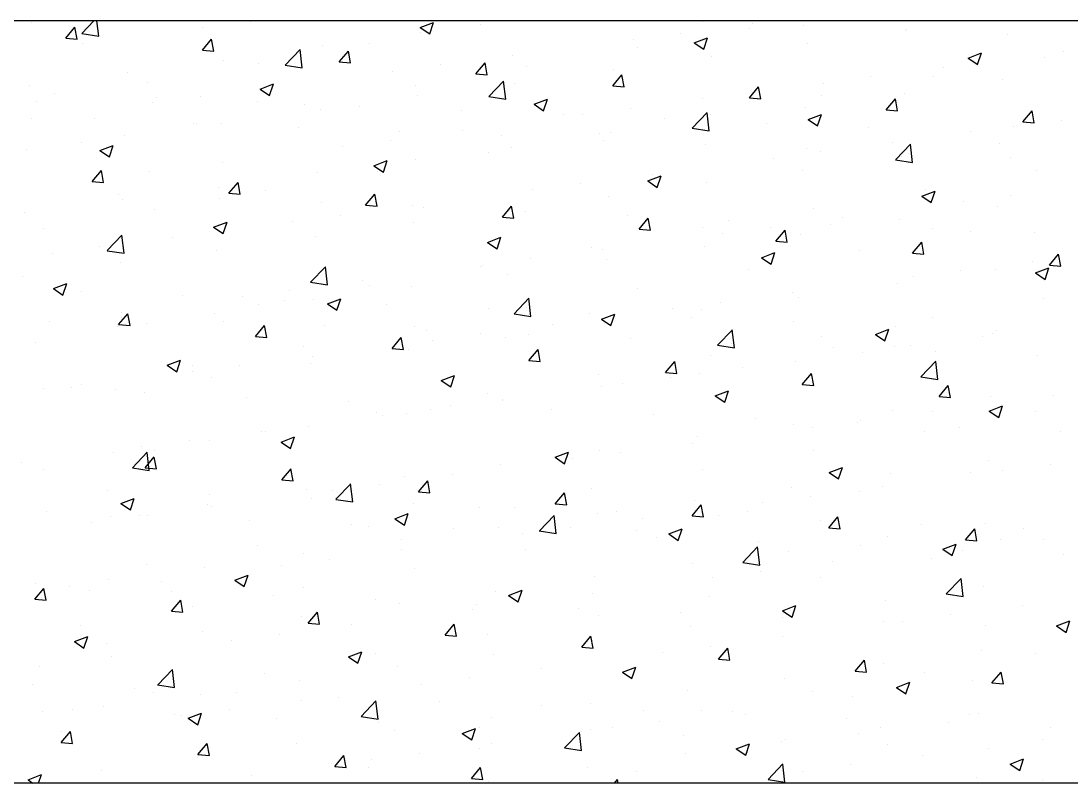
# Model space of a CAD drawing. Header units: millimetres. Extents: x 331487 to 517269, y 198509 to 399936.
# Drawn here: x 425083 to 425634, y 339696 to 340096 of the extents above; entities that cross this region are included whole.
import ezdxf

# ---------------------------------------------------------------- set-up
doc = ezdxf.new("R2010")
doc.units = ezdxf.units.MM
doc.header["$MEASUREMENT"] = 0
doc.layers.add('COLUMN', color=6, linetype='Continuous')

msp = doc.modelspace()

# ---------------------------------------------------------------- linework, layer by layer
at = {"layer": 'COLUMN'}
for p, q in [((448979.83, 340095.96), (420204.35, 340095.96)), ((448984.26, 339695.96), (420604.35, 339695.96))]:
    msp.add_line(p, q, dxfattribs=at)
at = {"layer": 'COLUMN', "color": 2, "linetype": 'Continuous'}
for p, q in [((425088.61, 340095.18), (425088.61, 340095.18)), ((425106.53, 340087), (425111.36, 340092.74)), ((425112.51, 340086.47), (425111.35, 340092.74)), ((425115, 340089.37), (425121.32, 340095.96)), ((425123.87, 340087.96), (425122.94, 340095.96)), ((425203.33, 340095.73), (425203.33, 340095.73)), ((425292.5, 340092.49), (425299.5, 340095.18)), ((425297.47, 340089.14), (425299.5, 340095.18)), ((425324.36, 340093.93), (425324.36, 340093.93)), ((425440.34, 340095.64), (425440.34, 340095.64)), ((425467.02, 340094.47), (425467.02, 340094.47)), ((425493.72, 340093.38), (425493.72, 340093.38)), ((425114.97, 340089.34), (425123.87, 340087.96)), ((425178.3, 340092.43), (425178.3, 340092.43)), ((425292.5, 340092.49), (425297.47, 340089.14)), ((425292.53, 340089.88), (425292.53, 340089.88)), ((425429.15, 340089.48), (425429.15, 340089.48)), ((425436.21, 340084.48), (425443.21, 340087.17)), ((425441.18, 340081.13), (425443.21, 340087.17)), ((425464.96, 340091.99), (425464.96, 340091.99)), ((425547.1, 340091.13), (425547.1, 340091.13)), ((425547.56, 340091.43), (425547.56, 340091.43)), ((425600.49, 340088.87), (425600.49, 340088.87)), ((425106.53, 340087), (425112.51, 340086.48)), ((425115.14, 340084.12), (425115.14, 340084.12)), ((425178.26, 340080.72), (425183.08, 340086.47)), ((425184.24, 340080.2), (425183.08, 340086.46)), ((425241.19, 340082.84), (425241.19, 340082.84)), ((425266.04, 340083.92), (425266.04, 340083.92)), ((425404.12, 340086.18), (425404.12, 340086.18)), ((425406.64, 340081.98), (425406.64, 340081.98)), ((425436.21, 340084.48), (425441.18, 340081.13)), ((425495.62, 340083.93), (425495.62, 340083.93)), ((425178.26, 340080.72), (425184.24, 340080.2)), ((425221.73, 340072.82), (425229.52, 340080.94)), ((425230.59, 340071.41), (425229.49, 340080.91)), ((425249.99, 340074.45), (425254.81, 340080.19)), ((425255.96, 340073.92), (425254.81, 340080.19)), ((425340.96, 340077.87), (425340.96, 340077.87)), ((425445.11, 340077.53), (425445.11, 340077.53)), ((425579.92, 340076.47), (425586.92, 340079.16)), ((425579.92, 340076.47), (425584.9, 340073.12)), ((425584.89, 340073.12), (425586.92, 340079.16)), ((425619.79, 340077.02), (425619.79, 340077.02)), ((425629.93, 340079.94), (425629.93, 340079.94)), ((425189.25, 340075.34), (425189.25, 340075.34)), ((425207.73, 340073.9), (425207.73, 340073.9)), ((425221.7, 340072.79), (425230.59, 340071.41)), ((425249.99, 340074.45), (425255.96, 340073.93)), ((425303.09, 340072.88), (425303.09, 340072.88)), ((425321.71, 340068.17), (425326.53, 340073.92)), ((425327.69, 340067.64), (425326.53, 340073.91)), ((425348.32, 340071.97), (425348.32, 340071.97)), ((425566.78, 340071.62), (425566.78, 340071.62)), ((425138.74, 340068.94), (425138.74, 340068.94)), ((425278.05, 340069.59), (425278.05, 340069.59)), ((425321.71, 340068.17), (425327.69, 340067.65)), ((425393.44, 340061.9), (425398.26, 340067.64)), ((425393.77, 340070.49), (425393.77, 340070.49)), ((425399.41, 340061.37), (425398.26, 340067.64)), ((425528.91, 340066.63), (425528.91, 340066.63)), ((425561.47, 340067), (425561.47, 340067)), ((425597.69, 340065.18), (425597.69, 340065.18)), ((425087.4, 340061.89), (425087.4, 340061.89)), ((425149.41, 340063.89), (425149.41, 340063.89)), ((425208.47, 340060.24), (425215.48, 340062.93)), ((425208.47, 340060.24), (425213.45, 340056.88)), ((425213.45, 340056.88), (425215.47, 340062.92)), ((425214.9, 340061.27), (425214.9, 340061.27)), ((425290.01, 340061.96), (425290.01, 340061.96)), ((425328.45, 340056.27), (425336.24, 340064.39)), ((425337.32, 340054.86), (425336.21, 340064.36)), ((425341.83, 340062.99), (425341.83, 340062.99)), ((425393.44, 340061.9), (425399.42, 340061.38)), ((425465.16, 340055.62), (425469.99, 340061.37)), ((425471.14, 340055.09), (425469.98, 340061.36)), ((425503.87, 340063.34), (425503.87, 340063.34)), ((425100.57, 340058.07), (425100.57, 340058.07)), ((425153.95, 340055.81), (425153.95, 340055.81)), ((425177.03, 340056.29), (425177.03, 340056.29)), ((425291.32, 340056.59), (425291.32, 340056.59)), ((425328.42, 340056.24), (425337.32, 340054.86)), ((425352.19, 340052.23), (425359.19, 340054.92)), ((425357.16, 340048.87), (425359.19, 340054.92)), ((425440.72, 340055.02), (425440.72, 340055.02)), ((425465.16, 340055.62), (425471.14, 340055.1)), ((425503.15, 340056.99), (425503.15, 340056.99)), ((425536.89, 340049.35), (425541.71, 340055.09)), ((425542.87, 340048.82), (425541.71, 340055.09)), ((425546.34, 340058.14), (425546.34, 340058.14)), ((425091.09, 340053.88), (425091.09, 340053.88)), ((425151.99, 340052.99), (425151.99, 340052.99)), ((425207.34, 340053.56), (425207.34, 340053.56)), ((425231.69, 340051.95), (425231.69, 340051.95)), ((425239.97, 340049.55), (425239.97, 340049.55)), ((425260.72, 340051.3), (425260.72, 340051.3)), ((425314.1, 340049.05), (425314.1, 340049.05)), ((425352.19, 340052.23), (425357.16, 340048.87)), ((425402.84, 340050.04), (425402.84, 340050.04)), ((425494.4, 340050.64), (425494.4, 340050.64)), ((425536.89, 340049.35), (425542.87, 340048.82)), ((425608.62, 340043.07), (425613.44, 340048.82)), ((425614.59, 340042.54), (425613.44, 340048.81)), ((425088.84, 340044.68), (425088.84, 340044.68)), ((425121.66, 340044.64), (425121.66, 340044.64)), ((425367.48, 340046.79), (425367.48, 340046.79)), ((425377.81, 340046.74), (425377.81, 340046.74)), ((425420.87, 340044.54), (425420.87, 340044.54)), ((425435.18, 340039.72), (425442.97, 340047.84)), ((425444.04, 340038.31), (425442.93, 340047.8)), ((425443.89, 340044.24), (425443.89, 340044.24)), ((425444.83, 340046.98), (425444.83, 340046.98)), ((425495.9, 340044.22), (425502.9, 340046.91)), ((425495.9, 340044.22), (425500.87, 340040.87)), ((425500.87, 340040.86), (425502.9, 340046.91)), ((425608.62, 340043.07), (425614.59, 340042.55)), ((425628.66, 340043.79), (425628.66, 340043.79)), ((425173.37, 340041.94), (425173.37, 340041.94)), ((425175.04, 340042.38), (425175.04, 340042.38)), ((425188.03, 340042.05), (425188.03, 340042.05)), ((425228.42, 340040.13), (425228.42, 340040.13)), ((425281.8, 340037.87), (425281.8, 340037.87)), ((425314.65, 340038.43), (425314.65, 340038.43)), ((425435.15, 340039.69), (425444.04, 340038.31)), ((425474.25, 340042.28), (425474.25, 340042.28)), ((425527.63, 340040.03), (425527.63, 340040.03)), ((425581.01, 340037.77), (425581.01, 340037.77)), ((425603.63, 340040.49), (425603.63, 340040.49)), ((425137.52, 340035.65), (425137.52, 340035.65)), ((425276.78, 340033.44), (425276.78, 340033.44)), ((425335.19, 340035.62), (425335.19, 340035.62)), ((425386.52, 340036.97), (425386.52, 340036.97)), ((425388.57, 340033.36), (425388.57, 340033.36)), ((425392.55, 340037.2), (425392.55, 340037.2)), ((425540.47, 340032.18), (425540.47, 340032.18)), ((425086.18, 340028.61), (425086.18, 340028.61)), ((425115.05, 340031.93), (425115.05, 340031.93)), ((425124.45, 340027.99), (425131.45, 340030.67)), ((425124.45, 340027.99), (425129.43, 340024.63)), ((425129.42, 340024.63), (425131.45, 340030.67)), ((425251.75, 340030.15), (425251.75, 340030.15)), ((425328.2, 340026.96), (425328.2, 340026.96)), ((425340.61, 340029.7), (425340.61, 340029.7)), ((425441.95, 340031.1), (425441.95, 340031.1)), ((425495.33, 340028.85), (425495.33, 340028.85)), ((425502.6, 340027.19), (425502.6, 340027.19)), ((425541.9, 340023.17), (425549.69, 340031.28)), ((425548.71, 340026.59), (425548.71, 340026.59)), ((425550.76, 340021.76), (425549.66, 340031.25)), ((425596.47, 340031.89), (425596.47, 340031.89)), ((425188.59, 340021.83), (425188.59, 340021.83)), ((425268.17, 340019.98), (425275.17, 340022.66)), ((425273.14, 340016.62), (425275.16, 340022.66)), ((425290.1, 340023.3), (425290.1, 340023.3)), ((425477.56, 340023.9), (425477.56, 340023.9)), ((425541.87, 340023.13), (425550.76, 340021.75)), ((425545.13, 340024.85), (425545.13, 340024.85)), ((425602.1, 340024.34), (425602.1, 340024.34)), ((425120.41, 340011.78), (425125.23, 340017.53)), ((425126.38, 340011.25), (425125.23, 340017.52)), ((425150.72, 340016.85), (425150.72, 340016.85)), ((425238.76, 340016.26), (425238.76, 340016.26)), ((425268.17, 340019.98), (425273.14, 340016.62)), ((425269.88, 340016.95), (425269.88, 340016.95)), ((425414.41, 340015.58), (425414.41, 340015.58)), ((425493.19, 340017.35), (425493.19, 340017.35)), ((425615.66, 340017.35), (425615.66, 340017.35)), ((425120.41, 340011.78), (425126.39, 340011.26)), ((425125.69, 340013.55), (425125.69, 340013.55)), ((425192.14, 340005.5), (425196.96, 340011.25)), ((425198.11, 340004.98), (425196.95, 340011.24)), ((425376.54, 340010.6), (425376.54, 340010.6)), ((425411.88, 340011.97), (425418.88, 340014.66)), ((425411.88, 340011.97), (425416.85, 340008.61)), ((425416.85, 340008.61), (425418.88, 340014.65)), ((425442.68, 340010.95), (425442.68, 340010.95)), ((425134.06, 340004.98), (425134.06, 340004.98)), ((425186.82, 340008.76), (425186.82, 340008.76)), ((425192.14, 340005.5), (425198.11, 340004.98)), ((425211.56, 340006.94), (425211.56, 340006.94)), ((425263.86, 339999.23), (425268.68, 340004.97)), ((425269.84, 339998.7), (425268.68, 340004.97)), ((425351.5, 340007.3), (425351.5, 340007.3)), ((425555.59, 340003.96), (425562.59, 340006.65)), ((425557.34, 340007.34), (425557.34, 340007.34)), ((425560.56, 340000.6), (425562.59, 340006.65)), ((425136.31, 340002.36), (425136.31, 340002.36)), ((425187.44, 340002.73), (425187.44, 340002.73)), ((425240.82, 340000.47), (425240.82, 340000.47)), ((425263.86, 339999.23), (425269.84, 339998.71)), ((425391.33, 340003.91), (425391.33, 340003.91)), ((425555.59, 340003.96), (425560.57, 340000.6)), ((425577.32, 340001.05), (425577.32, 340001.05)), ((425602.35, 340004.35), (425602.35, 340004.35)), ((425084.96, 339995.32), (425084.96, 339995.32)), ((425153.24, 339996.93), (425153.24, 339996.93)), ((425250.47, 339994), (425250.47, 339994)), ((425288.35, 339998.99), (425288.35, 339998.99)), ((425294.21, 339998.22), (425294.21, 339998.22)), ((425335.59, 339992.95), (425340.41, 339998.7)), ((425339.39, 339996.41), (425339.39, 339996.41)), ((425341.56, 339992.43), (425340.41, 339998.69)), ((425347.59, 339995.96), (425347.59, 339995.96)), ((425400.97, 339993.71), (425400.97, 339993.71)), ((425499.02, 339997.33), (425499.02, 339997.33)), ((425595.25, 339998.6), (425595.25, 339998.6)), ((425184.14, 339987.72), (425191.14, 339990.41)), ((425189.11, 339984.37), (425191.14, 339990.41)), ((425225.44, 339990.71), (425225.44, 339990.71)), ((425288.88, 339990.01), (425288.88, 339990.01)), ((425335.59, 339992.95), (425341.56, 339992.43)), ((425407.31, 339986.68), (425412.13, 339992.42)), ((425413.29, 339986.15), (425412.13, 339992.42)), ((425454.35, 339991.45), (425454.35, 339991.45)), ((425507.73, 339989.2), (425507.73, 339989.2)), ((425514.17, 339992.74), (425514.17, 339992.74)), ((425543.91, 339991.56), (425543.91, 339991.56)), ((425094.92, 339986.92), (425094.92, 339986.92)), ((425128.26, 339975.41), (425136.05, 339983.53)), ((425137.13, 339974), (425136.02, 339983.5)), ((425184.14, 339987.72), (425189.12, 339984.37)), ((425237.54, 339982.97), (425237.54, 339982.97)), ((425407.31, 339986.68), (425413.29, 339986.16)), ((425440.71, 339987.32), (425440.71, 339987.32)), ((425451.26, 339984.46), (425451.26, 339984.46)), ((425476.29, 339987.75), (425476.29, 339987.75)), ((425479.04, 339980.4), (425483.86, 339986.15)), ((425485.01, 339979.88), (425483.86, 339986.14)), ((425491.97, 339984.06), (425491.97, 339984.06)), ((425561.12, 339986.94), (425561.12, 339986.94)), ((425581.3, 339985.38), (425581.3, 339985.38)), ((425614.5, 339984.68), (425614.5, 339984.68)), ((425124.41, 339977.4), (425124.41, 339977.4)), ((425162.29, 339982.39), (425162.29, 339982.39)), ((425327.86, 339979.71), (425334.86, 339982.4)), ((425327.86, 339979.71), (425332.83, 339976.36)), ((425332.83, 339976.36), (425334.85, 339982.4)), ((425382.39, 339977.31), (425382.39, 339977.31)), ((425441.46, 339977.66), (425441.46, 339977.66)), ((425479.04, 339980.4), (425485.02, 339979.88)), ((425550.77, 339974.13), (425555.59, 339979.87)), ((425556.74, 339973.6), (425555.58, 339979.87)), ((425099.38, 339974.11), (425099.38, 339974.11)), ((425128.23, 339975.38), (425137.13, 339974)), ((425185.6, 339975.47), (425185.6, 339975.47)), ((425388.1, 339976.14), (425388.1, 339976.14)), ((425471.57, 339971.71), (425478.57, 339974.39)), ((425471.57, 339971.71), (425476.54, 339968.35)), ((425476.54, 339968.35), (425478.57, 339974.39)), ((425522.99, 339975.37), (425522.99, 339975.37)), ((425550.77, 339974.13), (425556.74, 339973.61)), ((425622.49, 339967.85), (425627.31, 339973.6)), ((425628.47, 339967.32), (425627.31, 339973.59)), ((425135.09, 339969.07), (425135.09, 339969.07)), ((425234.99, 339958.86), (425242.78, 339966.98)), ((425243.85, 339957.45), (425242.74, 339966.94)), ((425324.07, 339967.3), (425324.07, 339967.3)), ((425325.2, 339967.86), (425325.2, 339967.86)), ((425350.23, 339971.16), (425350.23, 339971.16)), ((425390.12, 339970.62), (425390.12, 339970.62)), ((425613.92, 339969.89), (425613.92, 339969.89)), ((425615.28, 339963.7), (425622.28, 339966.38)), ((425620.25, 339960.34), (425622.28, 339966.38)), ((425622.49, 339967.85), (425628.47, 339967.33)), ((425083.75, 339962.03), (425083.75, 339962.03)), ((425338.18, 339963.12), (425338.18, 339963.12)), ((425464.67, 339965.36), (425464.67, 339965.36)), ((425551.01, 339961.61), (425551.01, 339961.61)), ((425576.05, 339964.91), (425576.05, 339964.91)), ((425594.04, 339965.31), (425594.04, 339965.31)), ((425615.28, 339963.7), (425620.26, 339960.34)), ((425100.12, 339955.47), (425107.12, 339958.16)), ((425100.12, 339955.47), (425105.1, 339952.12)), ((425105.09, 339952.11), (425107.12, 339958.16)), ((425234.96, 339958.83), (425243.85, 339957.45)), ((425262.04, 339959.55), (425262.04, 339959.55)), ((425265.75, 339957.29), (425265.75, 339957.29)), ((425287.67, 339956.72), (425287.67, 339956.72)), ((425406.35, 339955.35), (425406.35, 339955.35)), ((425542.69, 339958.27), (425542.69, 339958.27)), ((425114.59, 339953.88), (425114.59, 339953.88)), ((425167.97, 339951.63), (425167.97, 339951.63)), ((425199.13, 339951.26), (425199.13, 339951.26)), ((425224.17, 339954.56), (425224.17, 339954.56)), ((425236.32, 339949.68), (425236.32, 339949.68)), ((425243.83, 339947.46), (425250.84, 339950.15)), ((425248.8, 339944.11), (425250.83, 339950.15)), ((425341.71, 339942.31), (425349.5, 339950.42)), ((425350.57, 339940.9), (425349.47, 339950.39)), ((425487.86, 339953.3), (425487.86, 339953.3)), ((425490.76, 339950.77), (425490.76, 339950.77)), ((425619.5, 339950.39), (425619.5, 339950.39)), ((425207.43, 339947.28), (425207.43, 339947.28)), ((425221.35, 339949.37), (425221.35, 339949.37)), ((425243.83, 339947.46), (425248.81, 339944.11)), ((425274.73, 339947.12), (425274.73, 339947.12)), ((425328.11, 339944.86), (425328.11, 339944.86)), ((425348.03, 339945.34), (425348.03, 339945.34)), ((425424.95, 339945.02), (425424.95, 339945.02)), ((425440.25, 339944.37), (425440.25, 339944.37)), ((425449.98, 339948.31), (425449.98, 339948.31)), ((425134.28, 339936.56), (425139.11, 339942.31)), ((425135.67, 339940.45), (425135.67, 339940.45)), ((425135.98, 339942.95), (425135.98, 339942.95)), ((425140.26, 339936.03), (425139.1, 339942.3)), ((425184.39, 339942.18), (425184.39, 339942.18)), ((425341.68, 339942.27), (425350.57, 339940.89)), ((425381.5, 339942.61), (425381.5, 339942.61)), ((425387.55, 339939.45), (425394.55, 339942.14)), ((425387.55, 339939.45), (425392.52, 339936.1)), ((425392.52, 339936.1), (425394.55, 339942.14)), ((425434.88, 339940.35), (425434.88, 339940.35)), ((425561.18, 339940.38), (425561.18, 339940.38)), ((425098.11, 339937.96), (425098.11, 339937.96)), ((425133.87, 339935.78), (425133.87, 339935.78)), ((425134.28, 339936.56), (425140.26, 339936.04)), ((425149.11, 339937.26), (425149.11, 339937.26)), ((425189.05, 339938.2), (425189.05, 339938.2)), ((425206.01, 339930.29), (425210.83, 339936.03)), ((425211.99, 339929.76), (425210.83, 339936.03)), ((425242.44, 339935.94), (425242.44, 339935.94)), ((425289.71, 339935.33), (425289.71, 339935.33)), ((425295.82, 339933.69), (425295.82, 339933.69)), ((425361.8, 339936.7), (425361.8, 339936.7)), ((425388.9, 339937.33), (425388.9, 339937.33)), ((425448.44, 339925.75), (425456.22, 339933.87)), ((425457.3, 339924.34), (425456.19, 339933.84)), ((425488.26, 339938.1), (425488.26, 339938.1)), ((425531.26, 339931.44), (425538.26, 339934.13)), ((425536.23, 339928.09), (425538.26, 339934.13)), ((425541.64, 339935.84), (425541.64, 339935.84)), ((425595.03, 339933.58), (425595.03, 339933.58)), ((425206.01, 339930.29), (425211.99, 339929.76)), ((425277.74, 339924.01), (425282.56, 339929.76)), ((425283.71, 339923.48), (425282.56, 339929.75)), ((425298.89, 339928.42), (425298.89, 339928.42)), ((425323.92, 339931.72), (425323.92, 339931.72)), ((425336.96, 339929.83), (425336.96, 339929.83)), ((425349.2, 339931.43), (425349.2, 339931.43)), ((425402.58, 339929.17), (425402.58, 339929.17)), ((425502.86, 339930.37), (425502.86, 339930.37)), ((425531.26, 339931.44), (425536.23, 339928.09)), ((425587.61, 339930.45), (425587.61, 339930.45)), ((425592.82, 339932.02), (425592.82, 339932.02)), ((425090.79, 339927.25), (425090.79, 339927.25)), ((425231.39, 339925.32), (425231.39, 339925.32)), ((425277.74, 339924.01), (425283.71, 339923.49)), ((425286.45, 339923.43), (425286.45, 339923.43)), ((425349.46, 339917.73), (425354.28, 339923.48)), ((425355.44, 339917.21), (425354.28, 339923.47)), ((425448.4, 339925.72), (425457.3, 339924.34)), ((425455.96, 339926.92), (425455.96, 339926.92)), ((425509.35, 339924.66), (425509.35, 339924.66)), ((425524.71, 339922.17), (425524.71, 339922.17)), ((425541.48, 339924.98), (425541.48, 339924.98)), ((425549.74, 339925.47), (425549.74, 339925.47)), ((425562.73, 339922.41), (425562.73, 339922.41)), ((425159.81, 339915.21), (425166.81, 339917.9)), ((425164.78, 339911.85), (425166.81, 339917.89)), ((425235.73, 339920.1), (425235.73, 339920.1)), ((425349.46, 339917.73), (425355.44, 339917.21)), ((425421.19, 339911.46), (425426.01, 339917.2)), ((425427.16, 339910.93), (425426.01, 339917.2)), ((425444.54, 339920.35), (425444.54, 339920.35)), ((425489.54, 339917.48), (425489.54, 339917.48)), ((425555.16, 339909.2), (425562.95, 339917.32)), ((425564.02, 339907.79), (425562.92, 339917.29)), ((425616.11, 339920.15), (425616.11, 339920.15)), ((425159.81, 339915.21), (425164.79, 339911.85)), ((425172.83, 339911.82), (425172.83, 339911.82)), ((425173.07, 339915.31), (425173.07, 339915.31)), ((425197.86, 339915.12), (425197.86, 339915.12)), ((425235.11, 339916.39), (425235.11, 339916.39)), ((425421.19, 339911.46), (425427.17, 339910.94)), ((425439.03, 339911.08), (425439.03, 339911.08)), ((425461.55, 339913.86), (425461.55, 339913.86)), ((425492.91, 339905.18), (425497.74, 339910.93)), ((425498.89, 339904.66), (425497.73, 339910.92)), ((425183.17, 339908.89), (425183.17, 339908.89)), ((425303.52, 339907.2), (425310.53, 339909.89)), ((425303.52, 339907.2), (425308.5, 339903.84)), ((425308.5, 339903.84), (425310.52, 339909.89)), ((425386.22, 339910.34), (425386.22, 339910.34)), ((425398.64, 339905.57), (425398.64, 339905.57)), ((425423.68, 339908.87), (425423.68, 339908.87)), ((425555.13, 339909.17), (425564.02, 339907.79)), ((425094.69, 339903.05), (425094.69, 339903.05)), ((425109.67, 339903.51), (425109.67, 339903.51)), ((425114.76, 339905.3), (425114.76, 339905.3)), ((425132.66, 339902.49), (425132.66, 339902.49)), ((425148.07, 339900.8), (425148.07, 339900.8)), ((425327.9, 339900.33), (425327.9, 339900.33)), ((425387.69, 339904.04), (425387.69, 339904.04)), ((425447.24, 339899.19), (425454.24, 339901.88)), ((425452.21, 339895.83), (425454.24, 339901.88)), ((425492.91, 339905.18), (425498.89, 339904.66)), ((425564.64, 339898.91), (425569.46, 339904.65)), ((425570.62, 339898.38), (425569.46, 339904.65)), ((425201.46, 339898.54), (425201.46, 339898.54)), ((425254.84, 339896.29), (425254.84, 339896.29)), ((425335.49, 339897.26), (425335.49, 339897.26)), ((425335.75, 339896.54), (425335.75, 339896.54)), ((425447.24, 339899.19), (425452.21, 339895.84)), ((425564.64, 339898.91), (425570.62, 339898.39)), ((425591.61, 339898.73), (425591.61, 339898.73)), ((425624.46, 339899.33), (425624.46, 339899.33)), ((425269.58, 339890.32), (425269.58, 339890.32)), ((425272.58, 339888.98), (425272.58, 339888.98)), ((425285.24, 339890.14), (425285.24, 339890.14)), ((425297.62, 339892.27), (425297.62, 339892.27)), ((425308.22, 339894.03), (425308.22, 339894.03)), ((425361.6, 339891.78), (425361.6, 339891.78)), ((425414.98, 339889.52), (425414.98, 339889.52)), ((425540.26, 339891.69), (425540.26, 339891.69)), ((425561.31, 339891.01), (425561.31, 339891.01)), ((425590.95, 339891.18), (425597.95, 339893.87)), ((425590.95, 339891.18), (425595.92, 339887.83)), ((425595.92, 339887.83), (425597.95, 339893.87)), ((425615.37, 339890.72), (425615.37, 339890.72)), ((425468.37, 339887.26), (425468.37, 339887.26)), ((425488.32, 339884.19), (425488.32, 339884.19)), ((425521.75, 339885.01), (425521.75, 339885.01)), ((425523.43, 339886.03), (425523.43, 339886.03)), ((425209.43, 339880.66), (425209.43, 339880.66)), ((425211.26, 339880.31), (425211.26, 339880.31)), ((425233.89, 339883.1), (425233.89, 339883.1)), ((425498.4, 339882.73), (425498.4, 339882.73)), ((425557.05, 339880.71), (425557.05, 339880.71)), ((425575.13, 339882.75), (425575.13, 339882.75)), ((425628.51, 339880.5), (425628.51, 339880.5)), ((425146.52, 339872.38), (425146.52, 339872.38)), ((425171.55, 339875.68), (425171.55, 339875.68)), ((425181.95, 339875.6), (425181.95, 339875.6)), ((425219.5, 339874.95), (425226.5, 339877.63)), ((425219.5, 339874.95), (425224.48, 339871.59)), ((425224.47, 339871.59), (425226.5, 339877.63)), ((425435.24, 339874.42), (425435.24, 339874.42)), ((425437.81, 339877.79), (425437.81, 339877.79)), ((425131.44, 339869.2), (425131.44, 339869.2)), ((425141.52, 339861.45), (425149.31, 339869.56)), ((425148.16, 339861.34), (425152.98, 339867.09)), ((425150.38, 339860.04), (425149.28, 339869.53)), ((425152.95, 339870.3), (425152.95, 339870.3)), ((425154.13, 339860.81), (425152.98, 339867.08)), ((425363.22, 339866.94), (425370.22, 339869.63)), ((425363.22, 339866.94), (425368.19, 339863.58)), ((425368.19, 339863.58), (425370.21, 339869.62)), ((425386.47, 339870.75), (425386.47, 339870.75)), ((425397.37, 339869.43), (425397.37, 339869.43)), ((425498.73, 339870.7), (425498.73, 339870.7)), ((425083.36, 339864.07), (425083.36, 339864.07)), ((425141.49, 339861.41), (425150.38, 339860.03)), ((425148.16, 339861.34), (425154.14, 339860.82)), ((425334.53, 339863.25), (425334.53, 339863.25)), ((425372.34, 339866.13), (425372.34, 339866.13)), ((425506.93, 339858.93), (425513.93, 339861.62)), ((425511.9, 339855.57), (425513.93, 339861.62)), ((425590.39, 339865.44), (425590.39, 339865.44)), ((425623.19, 339863.18), (425623.19, 339863.18)), ((425094.63, 339860.29), (425094.63, 339860.29)), ((425219.89, 339855.07), (425224.71, 339860.81)), ((425225.86, 339854.54), (425224.7, 339860.81)), ((425284.02, 339856.85), (425284.02, 339856.85)), ((425309.18, 339857.82), (425309.18, 339857.82)), ((425440.41, 339860.69), (425440.41, 339860.69)), ((425506.93, 339858.93), (425511.9, 339855.57)), ((425539.05, 339858.4), (425539.05, 339858.4)), ((425581.01, 339858.75), (425581.01, 339858.75)), ((425598.15, 339859.88), (425598.15, 339859.88)), ((425219.89, 339855.07), (425225.86, 339854.54)), ((425248.24, 339844.89), (425256.03, 339853.01)), ((425257.11, 339843.48), (425256, 339852.98)), ((425271.31, 339852.83), (425271.31, 339852.83)), ((425291.61, 339848.79), (425296.43, 339854.54)), ((425297.59, 339848.26), (425296.43, 339854.53)), ((425382.09, 339850.68), (425382.09, 339850.68)), ((425487.11, 339850.9), (425487.11, 339850.9)), ((425535, 339851.57), (425535, 339851.57)), ((425128.6, 339849.7), (425128.6, 339849.7)), ((425135.48, 339842.69), (425142.48, 339845.38)), ((425140.45, 339839.34), (425142.48, 339845.38)), ((425181.98, 339847.44), (425181.98, 339847.44)), ((425232.68, 339849.81), (425232.68, 339849.81)), ((425235.36, 339845.19), (425235.36, 339845.19)), ((425246.27, 339849.54), (425246.27, 339849.54)), ((425248.21, 339844.86), (425257.11, 339843.48)), ((425291.61, 339848.79), (425297.59, 339848.27)), ((425363.34, 339842.52), (425368.16, 339848.26)), ((425369.31, 339841.99), (425368.16, 339848.26)), ((425497.13, 339846.58), (425497.13, 339846.58)), ((425522.69, 339848.74), (425522.69, 339848.74)), ((425135.48, 339842.69), (425140.45, 339839.34)), ((425180.74, 339842.31), (425180.74, 339842.31)), ((425183.12, 339841.22), (425183.12, 339841.22)), ((425288.75, 339842.93), (425288.75, 339842.93)), ((425323.77, 339840.67), (425323.77, 339840.67)), ((425342.13, 339840.68), (425342.13, 339840.68)), ((425363.34, 339842.52), (425369.31, 339841.99)), ((425435.06, 339836.24), (425439.88, 339841.99)), ((425436.6, 339844.5), (425436.6, 339844.5)), ((425441.04, 339835.71), (425439.88, 339841.98)), ((425472.09, 339843.29), (425472.09, 339843.29)), ((425096.3, 339838.52), (425096.3, 339838.52)), ((425130.23, 339835.91), (425130.23, 339835.91)), ((425145.25, 339836.24), (425145.25, 339836.24)), ((425149.68, 339836.27), (425149.68, 339836.27)), ((425203.07, 339834.01), (425203.07, 339834.01)), ((425279.19, 339834.68), (425286.19, 339837.37)), ((425279.19, 339834.68), (425284.17, 339831.33)), ((425284.16, 339831.33), (425286.19, 339837.37)), ((425354.97, 339828.34), (425362.76, 339836.46)), ((425363.83, 339826.93), (425362.73, 339836.43)), ((425385.25, 339837.46), (425385.25, 339837.46)), ((425395.51, 339838.42), (425395.51, 339838.42)), ((425408.94, 339834.97), (425408.94, 339834.97)), ((425435.06, 339836.24), (425441.04, 339835.72)), ((425448.89, 339836.17), (425448.89, 339836.17)), ((425464.37, 339838.73), (425464.37, 339838.73)), ((425502.28, 339833.91), (425502.28, 339833.91)), ((425506.79, 339829.97), (425511.61, 339835.71)), ((425512.76, 339829.44), (425511.61, 339835.7)), ((425120.21, 339832.94), (425120.21, 339832.94)), ((425256.45, 339831.75), (425256.45, 339831.75)), ((425265.45, 339830.66), (425265.45, 339830.66)), ((425309.83, 339829.5), (425309.83, 339829.5)), ((425333.31, 339829.96), (425333.31, 339829.96)), ((425354.94, 339828.31), (425363.83, 339826.93)), ((425371.06, 339829.99), (425371.06, 339829.99)), ((425406.05, 339828.72), (425406.05, 339828.72)), ((425422.91, 339826.68), (425429.91, 339829.36)), ((425427.88, 339823.32), (425429.9, 339829.36)), ((425506.79, 339829.97), (425512.77, 339829.44)), ((425555.66, 339831.65), (425555.66, 339831.65)), ((425578.52, 339823.69), (425583.34, 339829.44)), ((425584.49, 339823.16), (425583.33, 339829.43)), ((425589.17, 339832.15), (425589.17, 339832.15)), ((425609.04, 339829.4), (425609.04, 339829.4)), ((425282.8, 339823.56), (425282.8, 339823.56)), ((425346.03, 339826.69), (425346.03, 339826.69)), ((425363.21, 339827.24), (425363.21, 339827.24)), ((425416.6, 339824.99), (425416.6, 339824.99)), ((425422.91, 339826.68), (425427.88, 339823.32)), ((425537.83, 339825.11), (425537.83, 339825.11)), ((425578.52, 339823.69), (425584.49, 339823.17)), ((425596.88, 339823.74), (425596.88, 339823.74)), ((425619.2, 339823.76), (425619.2, 339823.76)), ((425207.14, 339820.65), (425207.14, 339820.65)), ((425282.88, 339818.38), (425282.88, 339818.38)), ((425347.73, 339818.71), (425347.73, 339818.71)), ((425461.69, 339811.79), (425469.48, 339819.91)), ((425470.56, 339810.38), (425469.45, 339819.88)), ((425469.98, 339822.73), (425469.98, 339822.73)), ((425485.89, 339817.61), (425485.89, 339817.61)), ((425523.36, 339820.48), (425523.36, 339820.48)), ((425566.62, 339818.67), (425573.62, 339821.35)), ((425566.62, 339818.67), (425571.59, 339815.31)), ((425571.59, 339815.31), (425573.62, 339821.35)), ((425571.85, 339820.44), (425571.85, 339820.44)), ((425576.74, 339818.22), (425576.74, 339818.22)), ((425231.46, 339816.52), (425231.46, 339816.52)), ((425245, 339813.39), (425245, 339813.39)), ((425461.66, 339811.76), (425470.56, 339810.38)), ((425508.69, 339812.13), (425508.69, 339812.13)), ((425560.88, 339813.75), (425560.88, 339813.75)), ((425630.12, 339815.97), (425630.12, 339815.97)), ((425148.82, 339810.64), (425148.82, 339810.64)), ((425179.52, 339809.02), (425179.52, 339809.02)), ((425219.97, 339810.1), (425219.97, 339810.1)), ((425289.42, 339808.7), (425289.42, 339808.7)), ((425435.38, 339811.21), (425435.38, 339811.21)), ((425470.82, 339807.14), (425470.82, 339807.14)), ((425129.01, 339802.62), (425129.01, 339802.62)), ((425156.81, 339801.78), (425156.81, 339801.78)), ((425195.17, 339802.43), (425202.17, 339805.12)), ((425195.17, 339802.43), (425200.15, 339799.08)), ((425200.14, 339799.08), (425202.17, 339805.12)), ((425384.04, 339804.17), (425384.04, 339804.17)), ((425445.79, 339803.85), (425445.79, 339803.85)), ((425502.56, 339803.74), (425502.56, 339803.74)), ((425568.42, 339795.24), (425576.21, 339803.36)), ((425577.28, 339793.83), (425576.17, 339803.32)), ((425090.31, 339792.4), (425095.13, 339798.14)), ((425090.5, 339800.63), (425090.5, 339800.63)), ((425096.28, 339791.87), (425095.13, 339798.14)), ((425108.7, 339798.87), (425108.7, 339798.87)), ((425118.94, 339796.8), (425118.94, 339796.8)), ((425162.09, 339796.61), (425162.09, 339796.61)), ((425231.1, 339798.69), (425231.1, 339798.69)), ((425332.1, 339796.67), (425332.1, 339796.67)), ((425338.88, 339794.42), (425345.89, 339797.11)), ((425343.85, 339791.07), (425345.88, 339797.11)), ((425382.63, 339795.53), (425382.63, 339795.53)), ((425587.96, 339798.86), (425587.96, 339798.86)), ((425090.31, 339792.4), (425096.29, 339791.87)), ((425093.91, 339793.5), (425093.91, 339793.5)), ((425162.03, 339786.12), (425166.86, 339791.87)), ((425168.01, 339785.59), (425166.85, 339791.86)), ((425215.47, 339794.36), (425215.47, 339794.36)), ((425268.85, 339792.1), (425268.85, 339792.1)), ((425281.59, 339790.27), (425281.59, 339790.27)), ((425322.23, 339789.85), (425322.23, 339789.85)), ((425338.88, 339794.42), (425343.86, 339791.07)), ((425344.76, 339790.55), (425344.76, 339790.55)), ((425444.24, 339793.73), (425444.24, 339793.73)), ((425536.61, 339791.82), (425536.61, 339791.82)), ((425568.39, 339795.21), (425577.28, 339793.83)), ((425162.03, 339786.12), (425168.01, 339785.6)), ((425172.78, 339788.68), (425172.78, 339788.68)), ((425233.76, 339779.85), (425238.58, 339785.59)), ((425239.74, 339779.32), (425238.58, 339785.59)), ((425319.72, 339787.25), (425319.72, 339787.25)), ((425375.62, 339787.59), (425375.62, 339787.59)), ((425429, 339785.33), (425429, 339785.33)), ((425482.6, 339786.41), (425489.6, 339789.1)), ((425482.6, 339786.41), (425487.57, 339783.06)), ((425484.68, 339784.33), (425484.68, 339784.33)), ((425487.57, 339783.06), (425489.6, 339789.1)), ((425570.57, 339784.3), (425570.57, 339784.3)), ((425608.45, 339789.28), (425608.45, 339789.28)), ((425230.24, 339783.23), (425230.24, 339783.23)), ((425233.76, 339779.85), (425239.74, 339779.32)), ((425256.57, 339778.94), (425256.57, 339778.94)), ((425305.49, 339773.57), (425310.31, 339779.32)), ((425311.46, 339773.04), (425310.31, 339779.31)), ((425385.93, 339783.72), (425385.93, 339783.72)), ((425482.38, 339783.08), (425482.38, 339783.08)), ((425535.76, 339780.82), (425535.76, 339780.82)), ((425545.54, 339781), (425545.54, 339781)), ((425626.31, 339778.41), (425633.31, 339781.09)), ((425631.28, 339775.05), (425633.31, 339781.09)), ((425114.46, 339778.67), (425114.46, 339778.67)), ((425178.31, 339775.73), (425178.31, 339775.73)), ((425218.69, 339773.95), (425218.69, 339773.95)), ((425305.49, 339773.57), (425311.46, 339773.05)), ((425327.61, 339773.7), (425327.61, 339773.7)), ((425434.17, 339777.92), (425434.17, 339777.92)), ((425589.14, 339778.57), (425589.14, 339778.57)), ((425626.31, 339778.41), (425631.28, 339775.05)), ((425111.15, 339770.18), (425118.15, 339772.87)), ((425111.15, 339770.18), (425116.12, 339766.82)), ((425116.12, 339766.82), (425118.15, 339772.86)), ((425127.8, 339769.33), (425127.8, 339769.33)), ((425193.66, 339770.65), (425193.66, 339770.65)), ((425377.21, 339767.3), (425382.03, 339773.04)), ((425383.19, 339766.77), (425382.03, 339773.04)), ((425382.82, 339770.88), (425382.82, 339770.88)), ((425444.51, 339767.7), (425444.51, 339767.7)), ((425482.39, 339772.69), (425482.39, 339772.69)), ((425130.51, 339762.34), (425130.51, 339762.34)), ((425254.86, 339762.17), (425261.86, 339764.86)), ((425259.83, 339758.81), (425261.86, 339764.86)), ((425269.29, 339763.69), (425269.29, 339763.69)), ((425330.88, 339763.38), (425330.88, 339763.38)), ((425377.21, 339767.3), (425383.19, 339766.77)), ((425419.48, 339764.41), (425419.48, 339764.41)), ((425448.94, 339761.02), (425453.76, 339766.77)), ((425454.91, 339760.49), (425453.76, 339766.76)), ((425586.74, 339765.57), (425586.74, 339765.57)), ((425615.07, 339764.09), (425615.07, 339764.09)), ((425092.63, 339757.35), (425092.63, 339757.35)), ((425254.86, 339762.17), (425259.84, 339758.81)), ((425280.37, 339756.98), (425280.37, 339756.98)), ((425398.57, 339754.16), (425405.58, 339756.85)), ((425403.55, 339750.8), (425405.57, 339756.85)), ((425448.94, 339761.02), (425454.92, 339760.5)), ((425520.66, 339754.75), (425525.49, 339760.49)), ((425526.64, 339754.22), (425525.48, 339760.49)), ((425535.4, 339758.53), (425535.4, 339758.53)), ((425154.78, 339747.48), (425162.57, 339755.6)), ((425163.64, 339746.07), (425162.54, 339755.57)), ((425210.97, 339753.68), (425210.97, 339753.68)), ((425356.32, 339756.09), (425356.32, 339756.09)), ((425398.57, 339754.16), (425403.55, 339750.81)), ((425520.66, 339754.75), (425526.64, 339754.22)), ((425556.75, 339754.08), (425556.75, 339754.08)), ((425592.39, 339748.47), (425597.21, 339754.22)), ((425598.37, 339747.94), (425597.21, 339754.21)), ((425089.23, 339747.77), (425089.23, 339747.77)), ((425154.75, 339747.45), (425163.64, 339746.07)), ((425229.03, 339749.94), (425229.03, 339749.94)), ((425293.42, 339747.81), (425293.42, 339747.81)), ((425318.45, 339751.11), (425318.45, 339751.11)), ((425483.46, 339751.04), (425483.46, 339751.04)), ((425542.29, 339746.15), (425549.29, 339748.84)), ((425542.29, 339746.15), (425547.26, 339742.8)), ((425547.26, 339742.8), (425549.29, 339748.84)), ((425582.14, 339749.84), (425582.14, 339749.84)), ((425592.39, 339748.47), (425598.37, 339747.95)), ((425142.61, 339745.51), (425142.61, 339745.51)), ((425152.65, 339743.67), (425152.65, 339743.67)), ((425177.09, 339742.44), (425177.09, 339742.44)), ((425196, 339743.26), (425196, 339743.26)), ((425249.38, 339741), (425249.38, 339741)), ((425432.95, 339744.63), (425432.95, 339744.63)), ((425498.43, 339744.07), (425498.43, 339744.07)), ((425519.23, 339741.56), (425519.23, 339741.56)), ((425544.27, 339744.86), (425544.27, 339744.86)), ((425126.58, 339736.04), (425126.58, 339736.04)), ((425230.26, 339739.5), (425230.26, 339739.5)), ((425261.5, 339730.93), (425269.29, 339739.05)), ((425270.37, 339729.52), (425269.26, 339739.02)), ((425302.76, 339738.75), (425302.76, 339738.75)), ((425356.14, 339736.49), (425356.14, 339736.49)), ((425381.61, 339737.59), (425381.61, 339737.59)), ((425094.33, 339733.66), (425094.33, 339733.66)), ((425110.32, 339734.34), (425110.32, 339734.34)), ((425163.7, 339732.08), (425163.7, 339732.08)), ((425167.35, 339731.21), (425167.35, 339731.21)), ((425170.84, 339729.92), (425177.84, 339732.6)), ((425170.84, 339729.92), (425175.81, 339726.56)), ((425175.81, 339726.56), (425177.84, 339732.6)), ((425192.39, 339734.51), (425192.39, 339734.51)), ((425217.08, 339729.82), (425217.08, 339729.82)), ((425261.47, 339730.9), (425270.37, 339729.52)), ((425329.67, 339730.1), (425329.67, 339730.1)), ((425409.52, 339734.23), (425409.52, 339734.23)), ((425440.12, 339734.06), (425440.12, 339734.06)), ((425456.08, 339733.25), (425456.08, 339733.25)), ((425462.91, 339731.98), (425462.91, 339731.98)), ((425516.29, 339729.72), (425516.29, 339729.72)), ((425580.71, 339732.12), (425580.71, 339732.12)), ((425585.53, 339732.28), (425585.53, 339732.28)), ((425270.46, 339727.57), (425270.46, 339727.57)), ((425279.16, 339723.69), (425279.16, 339723.69)), ((425314.55, 339721.91), (425321.55, 339724.6)), ((425319.52, 339718.55), (425321.55, 339724.59)), ((425323.84, 339725.31), (425323.84, 339725.31)), ((425381.8, 339724.05), (425381.8, 339724.05)), ((425393.17, 339724.97), (425393.17, 339724.97)), ((425418.21, 339728.26), (425418.21, 339728.26)), ((425534.18, 339725.24), (425534.18, 339725.24)), ((425569.67, 339727.47), (425569.67, 339727.47)), ((425623.05, 339725.21), (425623.05, 339725.21)), ((425104.18, 339717.18), (425109, 339722.92)), ((425104.2, 339722.9), (425104.2, 339722.9)), ((425110.16, 339716.65), (425109, 339722.92)), ((425314.55, 339721.91), (425319.53, 339718.55)), ((425368.23, 339714.38), (425376.02, 339722.5)), ((425377.09, 339712.97), (425375.98, 339722.46)), ((425377.23, 339723.06), (425377.23, 339723.06)), ((425430.61, 339720.8), (425430.61, 339720.8)), ((425483.99, 339718.55), (425483.99, 339718.55)), ((425522.4, 339722.11), (425522.4, 339722.11)), ((425618.99, 339718.72), (425618.99, 339718.72)), ((425104.18, 339717.18), (425110.16, 339716.66)), ((425175.91, 339710.9), (425180.73, 339716.65)), ((425181.89, 339710.37), (425180.73, 339716.64)), ((425227.81, 339716.65), (425227.81, 339716.65)), ((425323.48, 339714.04), (425323.48, 339714.04)), ((425330.02, 339716.65), (425330.02, 339716.65)), ((425368.2, 339714.35), (425377.09, 339712.97)), ((425458.26, 339713.9), (425465.27, 339716.59)), ((425458.27, 339713.9), (425463.24, 339710.54)), ((425463.24, 339710.54), (425465.26, 339716.59)), ((425482.24, 339717.75), (425482.24, 339717.75)), ((425537.37, 339716.29), (425537.37, 339716.29)), ((425590.76, 339714.04), (425590.76, 339714.04)), ((425175.87, 339709.15), (425175.87, 339709.15)), ((425175.91, 339710.9), (425181.89, 339710.38)), ((425247.64, 339704.63), (425252.46, 339710.37)), ((425253.61, 339704.1), (425252.45, 339710.37)), ((425267.11, 339708.37), (425267.11, 339708.37)), ((425292.14, 339711.66), (425292.14, 339711.66)), ((425431.73, 339711.34), (425431.73, 339711.34)), ((425464.08, 339712.1), (425464.08, 339712.1)), ((425555.83, 339710.4), (425555.83, 339710.4)), ((425601.98, 339705.89), (425608.98, 339708.58)), ((425606.95, 339702.53), (425608.98, 339708.58)), ((425125.36, 339702.75), (425125.36, 339702.75)), ((425247.64, 339704.63), (425253.61, 339704.1)), ((425265.16, 339704.03), (425265.16, 339704.03)), ((425319.36, 339698.35), (425324.18, 339704.1)), ((425325.34, 339697.82), (425324.18, 339704.09)), ((425380.39, 339704.3), (425380.39, 339704.3)), ((425405.76, 339702.09), (425405.76, 339702.09)), ((425474.95, 339697.83), (425482.74, 339705.94)), ((425483.81, 339696.42), (425482.71, 339705.91)), ((425492.93, 339702.12), (425492.93, 339702.12)), ((425517.96, 339705.42), (425517.96, 339705.42)), ((425601.98, 339705.89), (425606.95, 339702.53)), ((425086.82, 339697.66), (425093.82, 339700.35)), ((425086.82, 339697.66), (425089.34, 339695.96)), ((425092.34, 339695.96), (425093.82, 339700.35)), ((425203.95, 339700.05), (425203.95, 339700.05)), ((425319.36, 339698.35), (425325.34, 339697.83)), ((425328.45, 339696.81), (425328.45, 339696.81)), ((425394.34, 339695.96), (425395.91, 339697.82)), ((425396.25, 339695.96), (425395.91, 339697.82)), ((425474.92, 339697.79), (425483.81, 339696.41)), ((425584.31, 339699), (425584.31, 339699)), ((425618.91, 339697.13), (425618.91, 339697.13))]:
    msp.add_line(p, q, dxfattribs=at)

doc.saveas('drawing.dxf')
